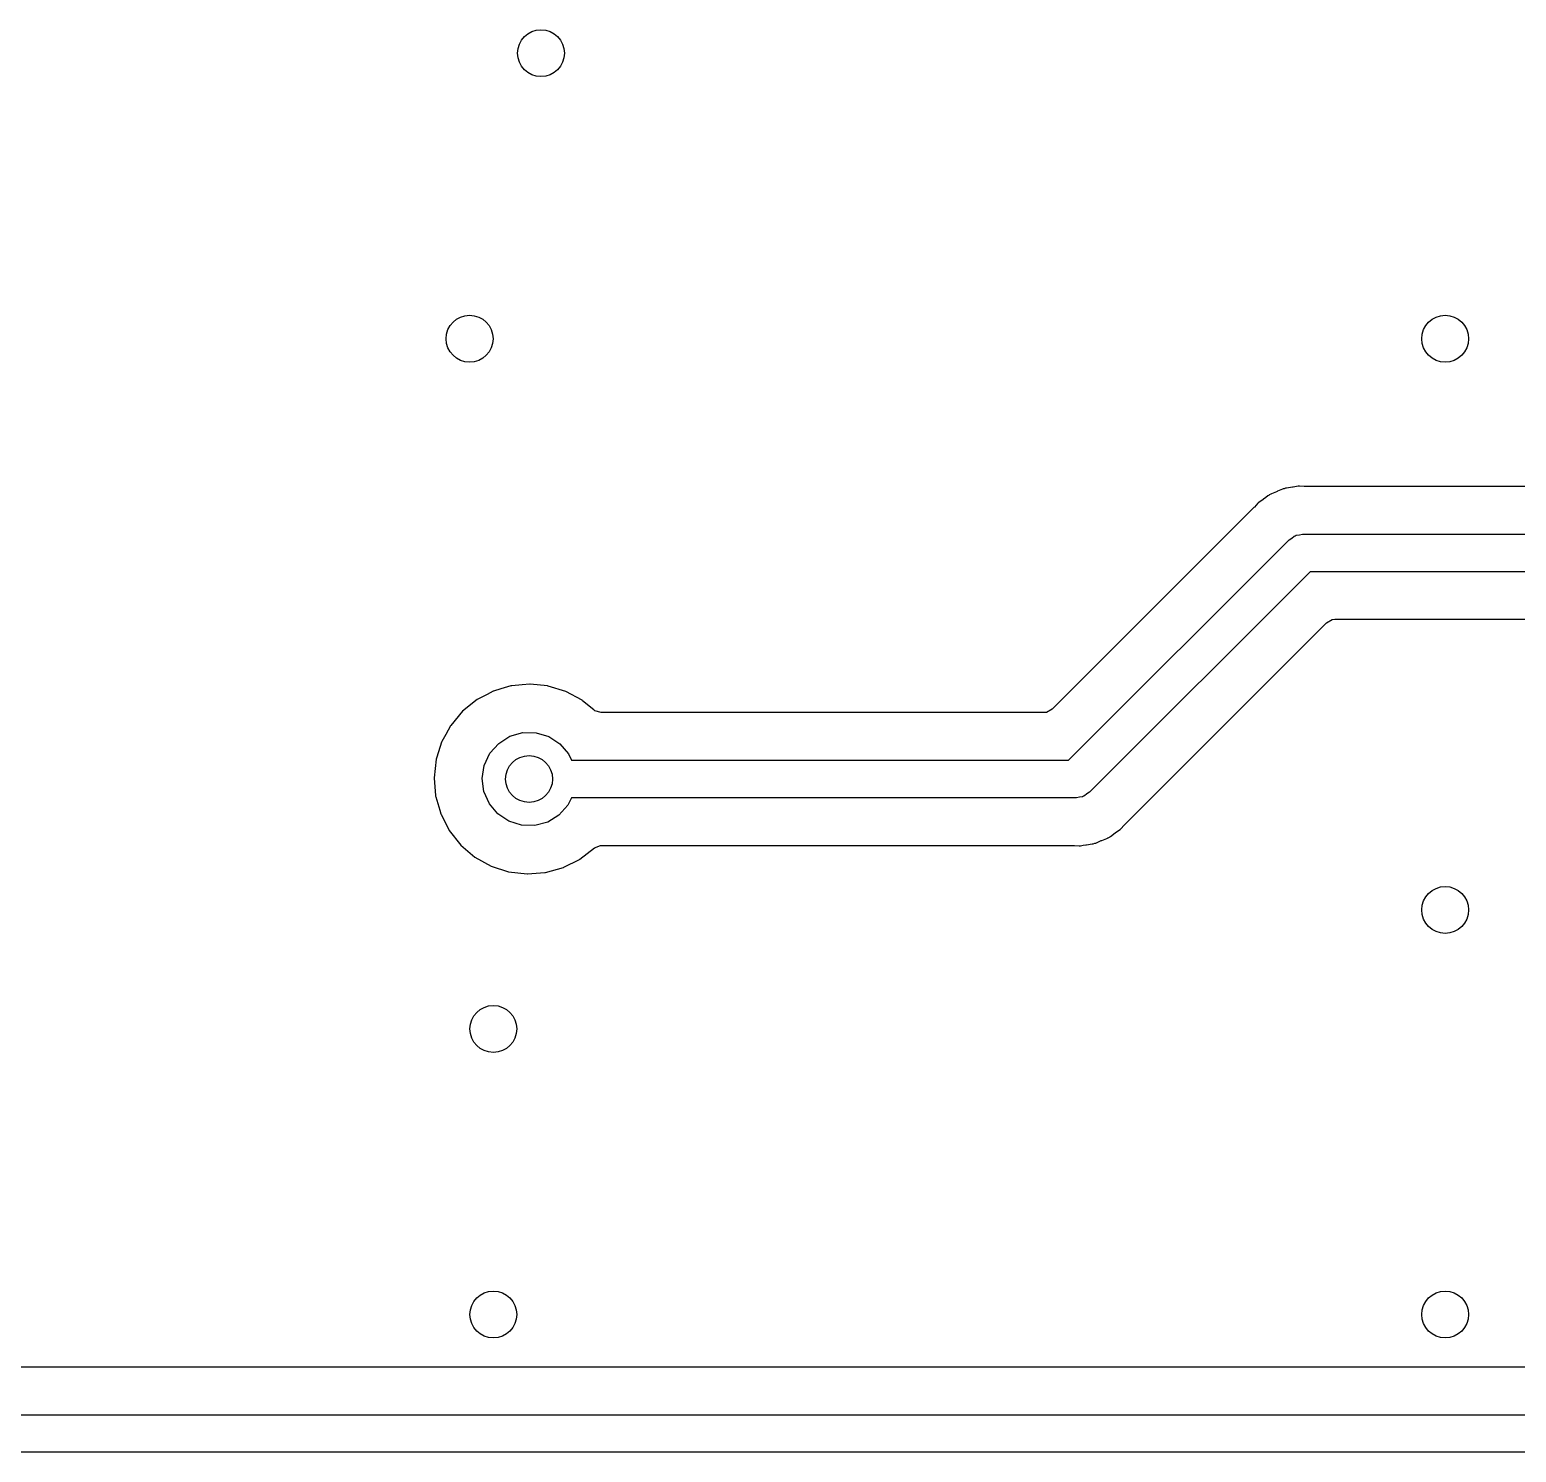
# Model space of a CAD drawing. Extents: x 41 to 172, y -238 to -26.
# Drawn here: x 119.77 to 135.63, y -70.56 to -55.38 of the extents above; entities that cross this region are included whole.
import ezdxf

# ---------------------------------------------------------------- set-up
doc = ezdxf.new("R2010")
doc.units = 0
doc.layers.add('BLACK', color=7, linetype='CONTINUOUS')

msp = doc.modelspace()

# ---------------------------------------------------------------- linework, layer by layer
at = {"layer": 'BLACK', "linetype": 'CONTINUOUS'}
for p, q in [((133.137, -60.2798), (133.085, -60.3024)), ((133.144, -60.2768), (133.137, -60.2798)), ((133.137, -60.2798), (133.137, -60.2798)), ((133.151, -60.2755), (133.144, -60.2768)), ((133.154, -60.2747), (133.151, -60.2755)), ((133.17, -60.2702), (133.154, -60.2747)), ((133.173, -60.2696), (133.17, -60.2702)), ((133.18, -60.2669), (133.173, -60.2696)), ((133.243, -60.2592), (133.18, -60.2669)), ((133.25, -60.2583), (133.243, -60.2592)), ((133.288, -60.2515), (133.25, -60.2583)), ((133.305, -60.2486), (133.288, -60.2515)), ((133.313, -60.2473), (133.305, -60.2486)), ((133.305, -60.2486), (133.305, -60.2486)), ((133.32, -60.2478), (133.313, -60.2473)), ((133.37, -60.2512), (133.32, -60.2478)), ((133.32, -60.2478), (133.32, -60.2478)), ((133.379, -60.2515), (133.37, -60.2512)), ((144.501, -60.2515), (133.379, -60.2515)), ((132.873, -60.4303), (132.837, -60.4712)), ((132.878, -60.4246), (132.873, -60.4303)), ((132.873, -60.4303), (132.873, -60.4303)), ((132.884, -60.4203), (132.878, -60.4246)), ((132.931, -60.3885), (132.884, -60.4203)), ((132.884, -60.4203), (132.884, -60.4203)), ((132.936, -60.3846), (132.931, -60.3885)), ((132.96, -60.3665), (132.936, -60.3846)), ((132.981, -60.3503), (132.96, -60.3665)), ((132.987, -60.3457), (132.981, -60.3503)), ((132.981, -60.3503), (132.981, -60.3503)), ((132.994, -60.3426), (132.987, -60.3457)), ((132.996, -60.3413), (132.994, -60.3426)), ((133.011, -60.3331), (132.996, -60.3413)), ((133.013, -60.3318), (133.011, -60.3331)), ((133.019, -60.3275), (133.013, -60.3318)), ((133.072, -60.3078), (133.019, -60.3275)), ((133.079, -60.3049), (133.072, -60.3078)), ((133.085, -60.3024), (133.079, -60.3049)), ((132.832, -60.4764), (130.68, -62.6276)), ((132.837, -60.4712), (132.832, -60.4764)), ((133.274, -60.7772), (133.284, -60.7711)), ((133.284, -60.7711), (133.317, -60.7674)), ((133.317, -60.7674), (133.35, -60.76)), ((133.35, -60.76), (144.526, -60.76)), ((130.854, -63.173), (133.209, -60.8183)), ((133.209, -60.8183), (133.237, -60.8006)), ((133.237, -60.8006), (133.263, -60.7798)), ((133.263, -60.7798), (133.274, -60.7772)), ((133.433, -61.16), (131.078, -63.5147)), ((144.443, -61.16), (133.433, -61.16)), ((132.334, -62.9779), (133.607, -61.7054)), ((133.607, -61.7054), (133.669, -61.6714)), ((133.669, -61.6714), (133.696, -61.6685)), ((133.696, -61.6685), (144.18, -61.6685)), ((124.646, -62.4699), (124.54, -62.525)), ((124.71, -62.4363), (124.646, -62.4699)), ((124.715, -62.4334), (124.71, -62.4363)), ((124.71, -62.4363), (124.71, -62.4363)), ((124.794, -62.4102), (124.715, -62.4334)), ((124.899, -62.3793), (124.794, -62.4102)), ((124.905, -62.3776), (124.899, -62.3793)), ((124.899, -62.3793), (124.899, -62.3793)), ((124.911, -62.377), (124.905, -62.3776)), ((125.02, -62.3672), (124.911, -62.377)), ((124.911, -62.377), (124.911, -62.377)), ((125.102, -62.3596), (125.02, -62.3672)), ((125.108, -62.3603), (125.102, -62.3596)), ((125.293, -62.3797), (125.108, -62.3603)), ((125.108, -62.3603), (125.108, -62.3603)), ((125.299, -62.3803), (125.293, -62.3797)), ((125.293, -62.3797), (125.293, -62.3797)), ((125.488, -62.4388), (125.299, -62.3803)), ((125.662, -62.5329), (125.488, -62.4388)), ((124.386, -62.649), (124.259, -62.8005)), ((124.54, -62.525), (124.386, -62.649)), ((125.666, -62.5368), (125.662, -62.5329)), ((125.786, -62.6356), (125.666, -62.5368)), ((125.666, -62.5368), (125.666, -62.5368)), ((125.798, -62.6445), (125.786, -62.6356)), ((125.866, -62.6645), (125.798, -62.6445)), ((130.591, -62.6645), (125.866, -62.6645)), ((130.618, -62.6616), (130.591, -62.6645)), ((130.68, -62.6276), (130.618, -62.6616)), ((124.256, -62.8059), (124.206, -62.8962)), ((124.259, -62.8005), (124.256, -62.8059)), ((124.256, -62.8059), (124.256, -62.8059)), ((124.162, -62.9797), (124.111, -63.139)), ((124.164, -62.9738), (124.162, -62.9797)), ((124.162, -62.9797), (124.162, -62.9797)), ((124.206, -62.8962), (124.164, -62.9738)), ((124.677, -63.0985), (124.771, -62.9922)), ((124.771, -62.9922), (124.891, -62.9166)), ((124.891, -62.9166), (125.027, -62.8776)), ((125.027, -62.8776), (125.169, -62.8785)), ((125.169, -62.8785), (125.305, -62.9191)), ((125.305, -62.9191), (125.424, -62.9962)), ((131.455, -63.8566), (132.334, -62.9779)), ((124.111, -63.139), (124.104, -63.1623)), ((124.617, -63.2268), (124.677, -63.0985)), ((125.424, -62.9962), (125.516, -63.1036)), ((125.516, -63.1036), (125.548, -63.173)), ((124.104, -63.1623), (124.082, -63.3589)), ((124.595, -63.3669), (124.617, -63.2268)), ((125.548, -63.173), (130.854, -63.173)), ((124.082, -63.3589), (124.082, -63.365)), ((124.082, -63.365), (124.098, -63.5479)), ((124.613, -63.5075), (124.595, -63.3669)), ((124.098, -63.5479), (124.098, -63.5559)), ((124.098, -63.5559), (124.1, -63.5619)), ((124.1, -63.5619), (124.141, -63.7066)), ((124.671, -63.6372), (124.613, -63.5075)), ((125.548, -63.573), (125.51, -63.6526)), ((130.937, -63.573), (125.548, -63.573)), ((130.97, -63.5656), (130.937, -63.573)), ((131.003, -63.5619), (130.97, -63.5656)), ((131.013, -63.5558), (131.003, -63.5619)), ((131.024, -63.5532), (131.013, -63.5558)), ((131.05, -63.5324), (131.024, -63.5532)), ((131.078, -63.5147), (131.05, -63.5324)), ((124.141, -63.7066), (124.153, -63.746)), ((124.153, -63.746), (124.156, -63.7515)), ((124.156, -63.7515), (124.217, -63.8704)), ((124.762, -63.7457), (124.671, -63.6372)), ((124.88, -63.8243), (124.762, -63.7457)), ((125.414, -63.7577), (125.294, -63.8319)), ((125.51, -63.6526), (125.414, -63.7577)), ((124.217, -63.8704), (124.243, -63.922)), ((124.243, -63.922), (124.366, -64.077)), ((125.015, -63.8666), (124.88, -63.8243)), ((125.157, -63.8692), (125.015, -63.8666)), ((125.294, -63.8319), (125.157, -63.8692)), ((131.351, -63.9484), (131.356, -63.9445)), ((131.356, -63.9445), (131.403, -63.9127)), ((131.403, -63.9127), (131.409, -63.9084)), ((131.403, -63.9127), (131.403, -63.9127)), ((131.409, -63.9084), (131.45, -63.8618)), ((131.45, -63.8618), (131.455, -63.8566)), ((124.366, -64.077), (124.517, -64.2051)), ((125.792, -64.1082), (125.858, -64.082)), ((125.858, -64.082), (125.87, -64.0815)), ((125.87, -64.0815), (130.908, -64.0815)), ((130.908, -64.0815), (130.917, -64.0818)), ((130.917, -64.0818), (130.967, -64.0852)), ((130.967, -64.0852), (130.967, -64.0852)), ((130.967, -64.0852), (130.974, -64.0857)), ((130.974, -64.0857), (130.982, -64.0844)), ((130.982, -64.0844), (131.008, -64.0798)), ((130.982, -64.0844), (130.982, -64.0844)), ((131.008, -64.0798), (131.037, -64.0747)), ((131.037, -64.0747), (131.044, -64.0738)), ((131.044, -64.0738), (131.107, -64.0661)), ((131.107, -64.0661), (131.114, -64.0634)), ((131.114, -64.0634), (131.117, -64.0628)), ((131.117, -64.0628), (131.133, -64.0583)), ((131.133, -64.0583), (131.136, -64.0575)), ((131.136, -64.0575), (131.143, -64.0562)), ((131.143, -64.0562), (131.202, -64.0306)), ((131.202, -64.0306), (131.208, -64.0281)), ((131.208, -64.0281), (131.261, -64.0082)), ((131.261, -64.0082), (131.268, -64.0055)), ((131.261, -64.0082), (131.261, -64.0082)), ((131.268, -64.0055), (131.274, -64.0012)), ((131.274, -64.0012), (131.276, -63.9999)), ((131.276, -63.9999), (131.291, -63.9917)), ((131.291, -63.9917), (131.293, -63.9904)), ((131.293, -63.9904), (131.3, -63.9873)), ((131.3, -63.9873), (131.351, -63.9484)), ((124.517, -64.2051), (124.689, -64.3016)), ((125.467, -64.315), (125.632, -64.2314)), ((125.632, -64.2314), (125.638, -64.2286)), ((125.632, -64.2314), (125.632, -64.2314)), ((125.638, -64.2286), (125.792, -64.1082)), ((124.689, -64.3016), (124.877, -64.3627)), ((124.877, -64.3627), (125.074, -64.3862)), ((125.074, -64.3862), (125.08, -64.3857)), ((125.08, -64.3857), (125.265, -64.3715)), ((125.08, -64.3857), (125.08, -64.3857)), ((125.265, -64.3715), (125.271, -64.371)), ((125.265, -64.3715), (125.265, -64.3715)), ((125.271, -64.371), (125.461, -64.3178)), ((125.461, -64.3178), (125.467, -64.315)), ((125.467, -64.315), (125.467, -64.315)), ((144.657, -69.6495), (114.223, -69.6495)), ((113.961, -70.158), (149.609, -70.158)), ((149.692, -70.558), (113.877, -70.558))]:
    msp.add_line(p, q, dxfattribs=at)
at = {"layer": 'BLACK'}
for centre in [(125.222, -55.626), (124.46, -58.674), (134.874, -58.674), (125.095, -63.373), (134.874, -64.77), (124.714, -66.04), (124.714, -69.088), (134.874, -69.088)]:
    msp.add_circle(centre, 0.25, dxfattribs=at)

doc.saveas('drawing.dxf')
